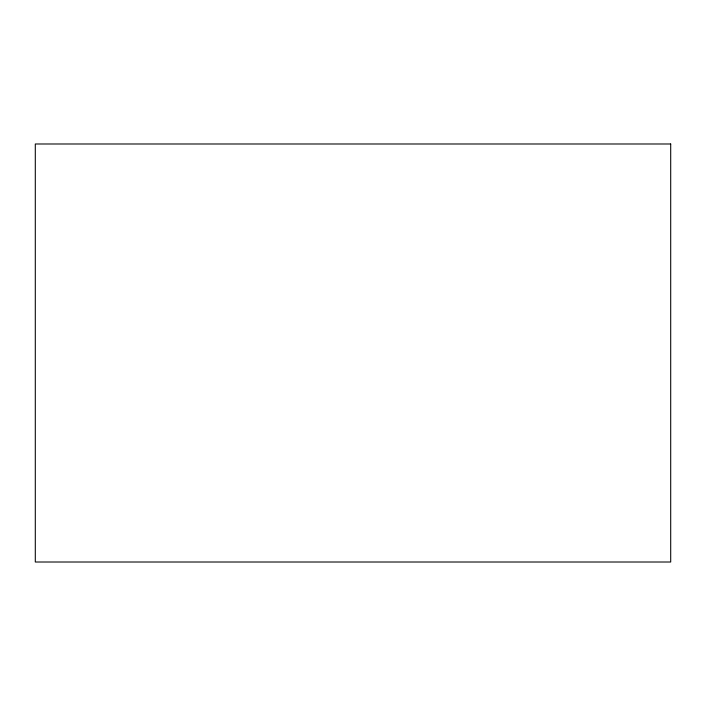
<?xml version="1.0" encoding="UTF-8"?>
<svg xmlns="http://www.w3.org/2000/svg" width="706" height="706" viewBox="0 0 706 706"><rect width="100%" height="100%" fill="white"/><g stroke="black" fill="none" stroke-linecap="round" stroke-linejoin="round"><path stroke-width="1.06" d="M670.7 143.989L35.3 143.989L35.3 562.011L670.7 562.011L670.7 143.989"/></g></svg>
